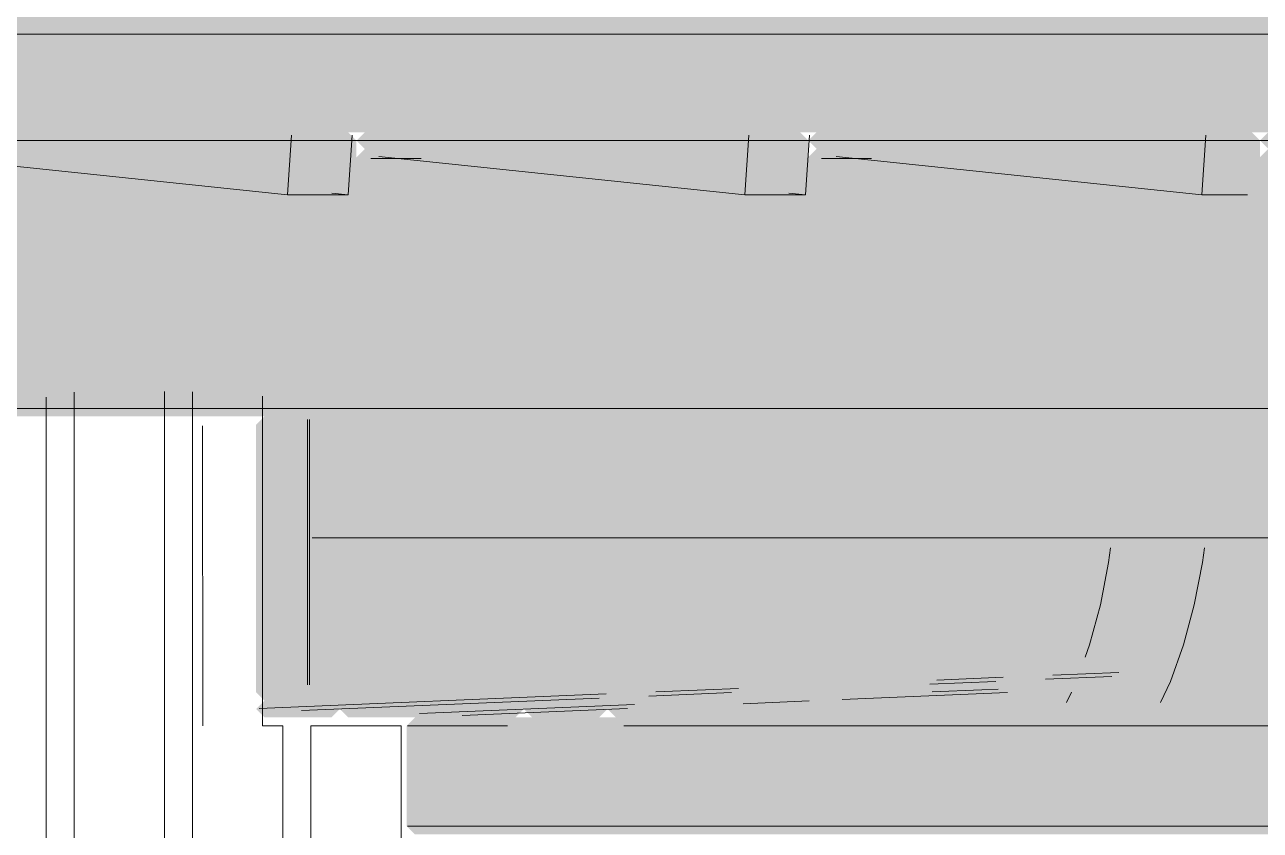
# Model space of a CAD drawing. Header units: millimetres. Extents: x 0 to 84100, y 0 to 59400.
# Drawn here: x 40447 to 41185, y 49329 to 49811 of the extents above; entities that cross this region are included whole.
import ezdxf

# ---------------------------------------------------------------- set-up
doc = ezdxf.new("R2010")
doc.units = ezdxf.units.MM
doc.layers.add('10_見えがかり', color=7, linetype='Continuous', lineweight=13)
doc.layers.add('12_見えがかり（ガラス）', color=5, linetype='Continuous', lineweight=9)

msp = doc.modelspace()

# ---------------------------------------------------------------- hatches: boundary and pattern name
at = {"layer": '10_見えがかり', "true_color": 0xbdbdbd}
for points in [[(41709.92, 49806.57), (41759.92, 49806.57), (41764.92, 49801.57), (41764.92, 49781.57), (41754.92, 49771.57), (41754.92, 49751.57), (41749.92, 49746.57), (40079.92, 49746.57), (40074.92, 49751.57), (40074.92, 49801.57), (40069.92, 49806.57), (40019.92, 49806.57), (40014.92, 49811.57), (40019.92, 49816.57), (41699.92, 49816.57)], [(40644.92, 49741.57), (40644.92, 49711.57), (40639.92, 49706.57), (40579.92, 49706.57), (40569.92, 49716.57), (40489.92, 49716.57), (40479.92, 49726.57), (40389.92, 49726.57), (40379.92, 49736.57), (40369.92, 49736.57), (40364.92, 49741.57), (40369.92, 49746.57), (40639.92, 49746.57)], [(40914.92, 49741.57), (40914.92, 49711.57), (40909.92, 49706.57), (40859.92, 49706.57), (40849.92, 49716.57), (40759.92, 49716.57), (40749.92, 49726.57), (40669.92, 49726.57), (40659.92, 49736.57), (40649.92, 49736.57), (40644.92, 49741.57), (40649.92, 49746.57), (40909.92, 49746.57)], [(41184.92, 49741.57), (41184.92, 49711.57), (41179.92, 49706.57), (41129.92, 49706.57), (41119.92, 49716.57), (41039.92, 49716.57), (41029.92, 49726.57), (40939.92, 49726.57), (40929.92, 49736.57), (40919.92, 49736.57), (40914.92, 49741.57), (40919.92, 49746.57), (41179.92, 49746.57)], [(41464.92, 49741.57), (41464.92, 49711.57), (41459.92, 49706.57), (41399.92, 49706.57), (41389.92, 49716.57), (41309.92, 49716.57), (41299.92, 49726.57), (41209.92, 49726.57), (41199.92, 49736.57), (41189.92, 49736.57), (41184.92, 49741.57), (41189.92, 49746.57), (41459.92, 49746.57)], [(41299.92, 49726.57), (41309.92, 49716.57), (41329.92, 49716.57), (41334.92, 49711.57), (41324.92, 49701.57), (41324.92, 49611.57), (41324.92, 49581.57), (41319.92, 49576.57), (40589.92, 49576.57), (40019.92, 49576.57), (40014.92, 49581.57), (40034.92, 49601.57), (40034.92, 49611.57), (40074.92, 49651.57), (40074.92, 49661.57), (40114.92, 49701.57), (40114.92, 49711.57), (40129.92, 49726.57), (40209.92, 49726.57), (40219.92, 49716.57), (40299.92, 49716.57), (40309.92, 49706.57), (40359.92, 49706.57), (40364.92, 49711.57), (40364.92, 49731.57), (40369.92, 49736.57), (40379.92, 49736.57), (40389.92, 49726.57), (40479.92, 49726.57), (40489.92, 49716.57), (40569.92, 49716.57), (40579.92, 49706.57), (40639.92, 49706.57), (40644.92, 49711.57), (40644.92, 49731.57), (40649.92, 49736.57), (40659.92, 49736.57), (40669.92, 49726.57), (40749.92, 49726.57), (40759.92, 49716.57), (40849.92, 49716.57), (40859.92, 49706.57), (40909.92, 49706.57), (40914.92, 49711.57), (40914.92, 49731.57), (40919.92, 49736.57), (40929.92, 49736.57), (40939.92, 49726.57), (41029.92, 49726.57), (41039.92, 49716.57), (41119.92, 49716.57), (41129.92, 49706.57), (41179.92, 49706.57), (41184.92, 49711.57), (41184.92, 49731.57), (41189.92, 49736.57), (41199.92, 49736.57), (41209.92, 49726.57)]]:
    msp.add_hatch(color=8, dxfattribs=at).paths.add_polyline_path(points)
at = {"layer": '10_見えがかり', "true_color": 0xe9dcc4}
for points in [[(41054.92, 49421.57), (41059.92, 49426.57), (41099.92, 49426.57), (41104.92, 49421.57), (41099.92, 49416.57), (41059.92, 49416.57)], [(40814.92, 49411.57), (40819.92, 49416.57), (40869.92, 49416.57), (40874.92, 49411.57), (40869.92, 49406.57), (40819.92, 49406.57)], [(40984.92, 49411.57), (40989.92, 49416.57), (41029.92, 49416.57), (41034.92, 49411.57), (41029.92, 49406.57), (40989.92, 49406.57)], [(40584.92, 49401.57), (40589.92, 49406.57), (40629.92, 49406.57), (40634.92, 49401.57), (40629.92, 49396.57), (40589.92, 49396.57)], [(40744.92, 49401.57), (40749.92, 49406.57), (40789.92, 49406.57), (40794.92, 49401.57), (40789.92, 49396.57), (40749.92, 49396.57)], [(41474.92, 49391.57), (41474.92, 49331.57), (41469.92, 49326.57), (40679.92, 49326.57), (40674.92, 49331.57), (40674.92, 49391.57), (40679.92, 49396.57), (40739.92, 49396.57), (40799.92, 49396.57), (41439.92, 49396.57), (41469.92, 49396.57)]]:
    msp.add_hatch(color=8, dxfattribs=at).paths.add_polyline_path(points)
at = {"layer": '12_見えがかり（ガラス）', "true_color": 0xdce9f2}
h = msp.add_hatch(color=8, dxfattribs=at)
h.paths.add_polyline_path([(41444.92, 49611.57), (41444.92, 49531.57), (41414.92, 49501.57), (41414.92, 49491.57), (41384.92, 49461.57), (41384.92, 49451.57), (41374.92, 49441.57), (41379.92, 49436.57), (41419.92, 49436.57), (41439.92, 49456.57), (41444.92, 49451.57), (41444.92, 49401.57), (41439.92, 49396.57), (40799.92, 49396.57), (40789.92, 49406.57), (40749.92, 49406.57), (40739.92, 49396.57), (40639.92, 49396.57), (40629.92, 49406.57), (40589.92, 49406.57), (40584.92, 49411.57), (40584.92, 49571.57), (40589.92, 49576.57), (41319.92, 49576.57), (41324.92, 49581.57), (41324.92, 49611.57), (41329.92, 49616.57), (41439.92, 49616.57)])
h.paths.add_polyline_path([(41339.92, 49426.57), (41344.92, 49431.57), (41339.92, 49436.57), (41299.92, 49436.57), (41294.92, 49431.57), (41299.92, 49426.57)], flags=0)
h.paths.add_polyline_path([(41269.92, 49416.57), (41274.92, 49421.57), (41269.92, 49426.57), (41219.92, 49426.57), (41214.92, 49421.57), (41219.92, 49416.57)], flags=0)
h.paths.add_polyline_path([(41099.92, 49416.57), (41104.92, 49421.57), (41099.92, 49426.57), (41059.92, 49426.57), (41054.92, 49421.57), (41059.92, 49416.57)], flags=0)
h.paths.add_polyline_path([(41029.92, 49406.57), (41034.92, 49411.57), (41029.92, 49416.57), (40989.92, 49416.57), (40984.92, 49411.57), (40989.92, 49406.57)], flags=0)
h.paths.add_polyline_path([(40869.92, 49406.57), (40874.92, 49411.57), (40869.92, 49416.57), (40819.92, 49416.57), (40814.92, 49411.57), (40819.92, 49406.57)], flags=0)

# ---------------------------------------------------------------- linework, layer by layer
at = {"layer": '10_見えがかり'}
for points in [[(40077.7, 49805.14), (41761.51, 49805.14)], [(40603.71, 49709.07), (40606.08, 49744.82)], [(40640.04, 49709.07), (40642.42, 49744.82)], [(40876.97, 49709.07), (40879.34, 49744.82)], [(40913.31, 49709.07), (40915.68, 49744.82)], [(41150.24, 49709.07), (41152.61, 49744.82)], [(40073.48, 49741.58), (41757.29, 49741.58)], [(40603.71, 49709.07), (40385.08, 49731.97)], [(40653.59, 49730.74), (40683.5, 49730.74)], [(40876.97, 49709.07), (40658.34, 49731.97)], [(40922.77, 49730.74), (40952.68, 49730.74)], [(41150.24, 49709.07), (40931.61, 49731.97)], [(40603.71, 49709.07), (40640.04, 49709.07)], [(40630.11, 49710.11), (40640.04, 49709.07)], [(40876.97, 49709.07), (40913.31, 49709.07)], [(40903.37, 49710.11), (40913.31, 49709.07)], [(41150.24, 49709.07), (41177.49, 49709.07)], [(40459.43, 49588.17), (40459.43, 46946.57), (40405.45, 46946.57), (40405.45, 49590.88)], [(40530.13, 49591.56), (40530.13, 46946.57), (40476.16, 46946.57), (40476.16, 49591.07)], [(40588.79, 49588.64), (40588.79, 49391.57), (40600.84, 49391.57), (40600.84, 46946.57), (40565.03, 46946.57), (40546.86, 46946.57), (40546.86, 49591.25)], [(40025.56, 49581.26), (41321.62, 49581.26)], [(40615.63, 49416.15), (40615.63, 49574.75)], [(40616.77, 49416.15), (40616.77, 49574.75)], [(40552.99, 49391.57), (40552.98, 49571.02)], [(40618.36, 49503.93), (41404.8, 49503.93)], [(41094.44, 49489.27), (41095.59, 49497.95)], [(41150.51, 49489.27), (41151.65, 49497.95)], [(41150.51, 49489.27), (41151.65, 49497.95)], [(41089.49, 49463.87), (41094.44, 49489.27)], [(41145.56, 49463.87), (41150.51, 49489.27)], [(41145.56, 49463.87), (41150.51, 49489.27)], [(41083.07, 49439.89), (41089.49, 49463.87)], [(41139.13, 49439.89), (41145.56, 49463.87)], [(41139.13, 49439.89), (41145.56, 49463.87)], [(41080.47, 49432.62), (41083.07, 49439.89)], [(41131.35, 49418.08), (41139.13, 49439.89)], [(41131.35, 49418.08), (41139.13, 49439.89)], [(41027.12, 49418.11), (40987.59, 49416.44)], [(41031.38, 49420.61), (40991.86, 49418.94)], [(41096.29, 49421.03), (41056.76, 49419.36)], [(41100.56, 49423.53), (41061.03, 49421.86)], [(41125.39, 49405.41), (41131.35, 49418.08)], [(41125.39, 49405.41), (41131.35, 49418.08)], [(40794.22, 49410.61), (40586.69, 49401.87)], [(40869.01, 49411.45), (40819.6, 49409.36)], [(40853.51, 49413.11), (40823.86, 49411.86)], [(40873.27, 49413.95), (40853.51, 49413.11)], [(41034.09, 49411.45), (40935.27, 49407.28)], [(41018.59, 49413.11), (40988.94, 49411.86)], [(41028.47, 49413.53), (41018.59, 49413.11)], [(41069.32, 49405.41), (41072.3, 49411.74)], [(40789.95, 49408.11), (40612.08, 49400.62)], [(40811.07, 49404.37), (40682.6, 49398.95)], [(40915.5, 49406.45), (40875.98, 49404.78)], [(40806.8, 49401.87), (40707.98, 49397.7)], [(40671.55, 49391.57), (40671.55, 46946.57), (40617.57, 46946.57), (40617.57, 49391.57), (40671.55, 49391.57)], [(40735.09, 49391.57), (40675.48, 49391.57)], [(41470.29, 49391.57), (40804.64, 49391.57)], [(41470.29, 49331.57), (40675.48, 49331.57)]]:
    msp.add_lwpolyline(points, dxfattribs=at)

doc.saveas('drawing.dxf')
